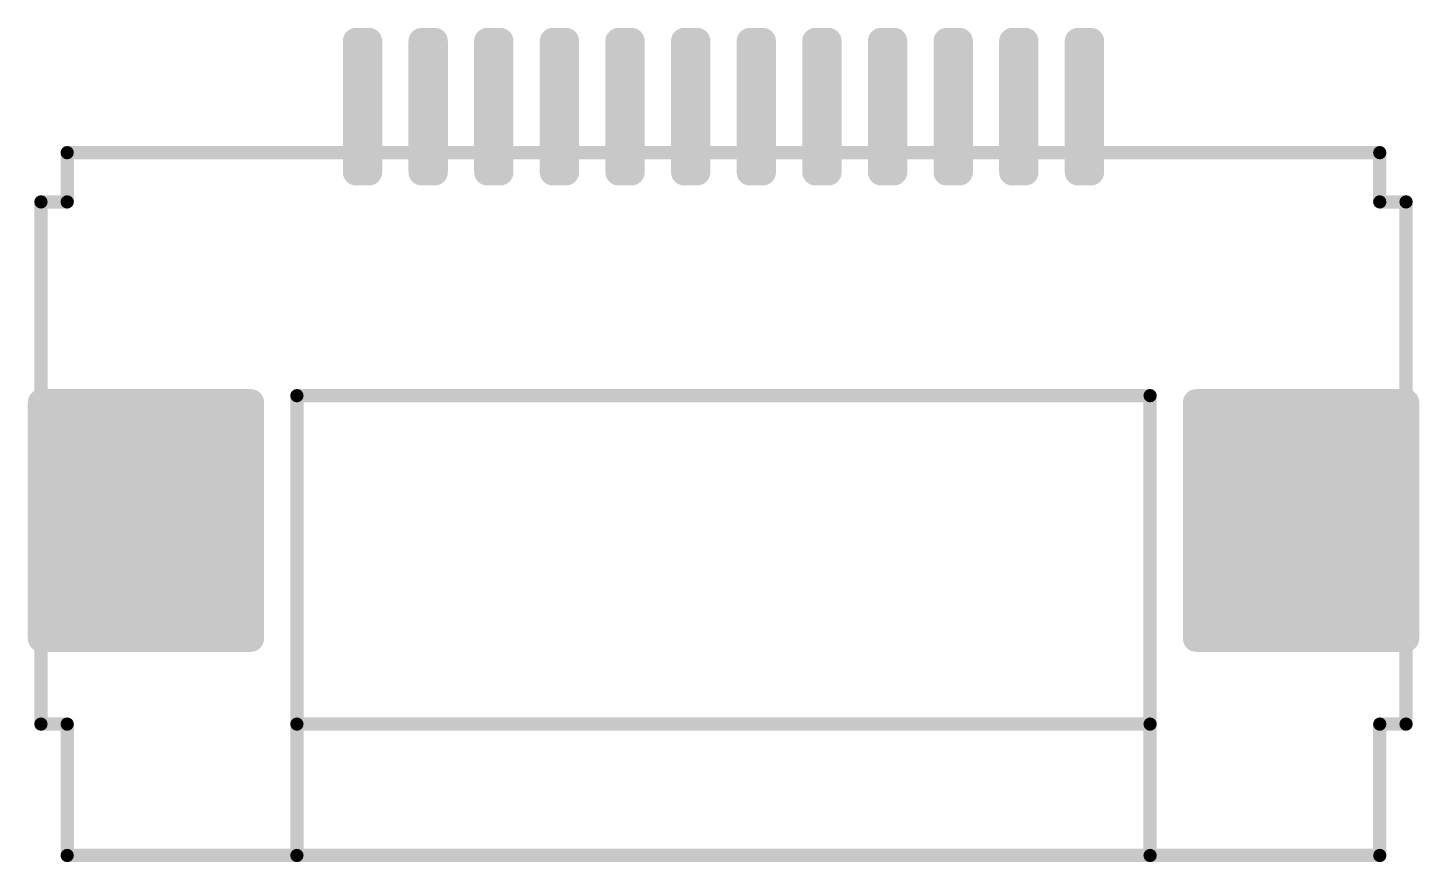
# Model space of a CAD drawing. Header units: millimetres. Extents: x 2.08 to 3.94, y 2.28 to 3.91.
# Drawn here: x 3.0305 to 3.4478, y 2.5204 to 2.7705 of the extents above; entities that cross this region are included whole.
import ezdxf

# ---------------------------------------------------------------- set-up
doc = ezdxf.new("R2010")
doc.units = ezdxf.units.MM
doc.layers.get('0').update_dxf_attribs({"linetype": 'CONTINUOUS', "lineweight": 0})
doc.layers.add('BOT_PHO', color=90, linetype='CONTINUOUS', lineweight=0)

# ---------------------------------------------------------------- blocks, each defined once
blk = doc.blocks.new('ROUND_7')
h = blk.add_hatch(color=256)
edge = h.paths.add_edge_path(flags=0)
edge.add_arc((0, 0), 0.002, 0, 360)
blk = doc.blocks.new('ROUND_9')
h = blk.add_hatch(color=256)
edge = h.paths.add_edge_path(flags=0)
edge.add_arc((0, 0), 0.00393, 0, 360)

msp = doc.modelspace()

# ---------------------------------------------------------------- linework, layer by layer
at = {"layer": 'BOT_PHO', "lineweight": 211}
for points, const_width in [([(3.13287, 2.76654), (3.12894, 2.76654)], 0.00787), ([(3.12894, 2.76654), (3.12894, 2.72717)], 0.00787), ([(3.13287, 2.76378), (3.12894, 2.76378)], 0.00787), ([(3.13287, 2.72717), (3.13287, 2.76654)], 0.00787), ([(3.15256, 2.76654), (3.14862, 2.76654)], 0.00787), ([(3.14862, 2.76654), (3.14862, 2.72717)], 0.00787), ([(3.15256, 2.76378), (3.14862, 2.76378)], 0.00787), ([(3.14961, 2.72717), (3.14961, 2.76654)], 0.00787), ([(3.15256, 2.72717), (3.15256, 2.76654)], 0.00787), ([(3.17224, 2.76654), (3.16831, 2.76654)], 0.00787), ([(3.16831, 2.76654), (3.16831, 2.72717)], 0.00787), ([(3.17224, 2.76378), (3.16831, 2.76378)], 0.00787), ([(3.17224, 2.72717), (3.17224, 2.76654)], 0.00787), ([(3.19193, 2.76654), (3.18799, 2.76654)], 0.00787), ([(3.18799, 2.76654), (3.18799, 2.72717)], 0.00787), ([(3.19193, 2.76378), (3.18799, 2.76378)], 0.00787), ([(3.18898, 2.72717), (3.18898, 2.76654)], 0.00787), ([(3.19193, 2.72717), (3.19193, 2.76654)], 0.00787), ([(3.21161, 2.76654), (3.20768, 2.76654)], 0.00787), ([(3.20768, 2.76654), (3.20768, 2.72717)], 0.00787), ([(3.21161, 2.76378), (3.20768, 2.76378)], 0.00787), ([(3.21161, 2.72717), (3.21161, 2.76654)], 0.00787), ([(3.2313, 2.76654), (3.22736, 2.76654)], 0.00787), ([(3.22736, 2.76654), (3.22736, 2.72717)], 0.00787), ([(3.2313, 2.76378), (3.22736, 2.76378)], 0.00787), ([(3.22835, 2.72717), (3.22835, 2.76654)], 0.00787), ([(3.2313, 2.72717), (3.2313, 2.76654)], 0.00787), ([(3.25098, 2.76654), (3.24705, 2.76654)], 0.00787), ([(3.24705, 2.76654), (3.24705, 2.72717)], 0.00787), ([(3.25098, 2.76378), (3.24705, 2.76378)], 0.00787), ([(3.25098, 2.72717), (3.25098, 2.76654)], 0.00787), ([(3.27067, 2.76654), (3.26673, 2.76654)], 0.00787), ([(3.26673, 2.76654), (3.26673, 2.72717)], 0.00787), ([(3.27067, 2.76378), (3.26673, 2.76378)], 0.00787), ([(3.26772, 2.72717), (3.26772, 2.76654)], 0.00787), ([(3.27067, 2.72717), (3.27067, 2.76654)], 0.00787), ([(3.29035, 2.76654), (3.28642, 2.76654)], 0.00787), ([(3.28642, 2.76654), (3.28642, 2.72717)], 0.00787), ([(3.29035, 2.76378), (3.28642, 2.76378)], 0.00787), ([(3.29035, 2.72717), (3.29035, 2.76654)], 0.00787), ([(3.31004, 2.76654), (3.3061, 2.76654)], 0.00787), ([(3.3061, 2.76654), (3.3061, 2.72717)], 0.00787), ([(3.31004, 2.76378), (3.3061, 2.76378)], 0.00787), ([(3.30709, 2.72717), (3.30709, 2.76654)], 0.00787), ([(3.31004, 2.72717), (3.31004, 2.76654)], 0.00787), ([(3.32972, 2.76654), (3.32579, 2.76654)], 0.00787), ([(3.32579, 2.76654), (3.32579, 2.72717)], 0.00787), ([(3.32972, 2.76378), (3.32579, 2.76378)], 0.00787), ([(3.32972, 2.72717), (3.32972, 2.76654)], 0.00787), ([(3.34941, 2.76654), (3.34547, 2.76654)], 0.00787), ([(3.34547, 2.76654), (3.34547, 2.72717)], 0.00787), ([(3.34941, 2.76378), (3.34547, 2.76378)], 0.00787), ([(3.34646, 2.72717), (3.34646, 2.76654)], 0.00787), ([(3.34941, 2.72717), (3.34941, 2.76654)], 0.00787), ([(3.13287, 2.75591), (3.12894, 2.75591)], 0.00787), ([(3.15256, 2.75591), (3.14862, 2.75591)], 0.00787), ([(3.17224, 2.75591), (3.16831, 2.75591)], 0.00787), ([(3.19193, 2.75591), (3.18799, 2.75591)], 0.00787), ([(3.21161, 2.75591), (3.20768, 2.75591)], 0.00787), ([(3.2313, 2.75591), (3.22736, 2.75591)], 0.00787), ([(3.25098, 2.75591), (3.24705, 2.75591)], 0.00787), ([(3.27067, 2.75591), (3.26673, 2.75591)], 0.00787), ([(3.29035, 2.75591), (3.28642, 2.75591)], 0.00787), ([(3.31004, 2.75591), (3.3061, 2.75591)], 0.00787), ([(3.32972, 2.75591), (3.32579, 2.75591)], 0.00787), ([(3.34941, 2.75591), (3.34547, 2.75591)], 0.00787), ([(3.13287, 2.74803), (3.12894, 2.74803)], 0.00787), ([(3.15256, 2.74803), (3.14862, 2.74803)], 0.00787), ([(3.17224, 2.74803), (3.16831, 2.74803)], 0.00787), ([(3.19193, 2.74803), (3.18799, 2.74803)], 0.00787), ([(3.21161, 2.74803), (3.20768, 2.74803)], 0.00787), ([(3.2313, 2.74803), (3.22736, 2.74803)], 0.00787), ([(3.25098, 2.74803), (3.24705, 2.74803)], 0.00787), ([(3.27067, 2.74803), (3.26673, 2.74803)], 0.00787), ([(3.29035, 2.74803), (3.28642, 2.74803)], 0.00787), ([(3.31004, 2.74803), (3.3061, 2.74803)], 0.00787), ([(3.32972, 2.74803), (3.32579, 2.74803)], 0.00787), ([(3.34941, 2.74803), (3.34547, 2.74803)], 0.00787), ([(3.13287, 2.74016), (3.12894, 2.74016)], 0.00787), ([(3.15256, 2.74016), (3.14862, 2.74016)], 0.00787), ([(3.17224, 2.74016), (3.16831, 2.74016)], 0.00787), ([(3.19193, 2.74016), (3.18799, 2.74016)], 0.00787), ([(3.21161, 2.74016), (3.20768, 2.74016)], 0.00787), ([(3.2313, 2.74016), (3.22736, 2.74016)], 0.00787), ([(3.25098, 2.74016), (3.24705, 2.74016)], 0.00787), ([(3.27067, 2.74016), (3.26673, 2.74016)], 0.00787), ([(3.29035, 2.74016), (3.28642, 2.74016)], 0.00787), ([(3.31004, 2.74016), (3.3061, 2.74016)], 0.00787), ([(3.32972, 2.74016), (3.32579, 2.74016)], 0.00787), ([(3.34941, 2.74016), (3.34547, 2.74016)], 0.00787), ([(3.04232, 2.71831), (3.04232, 2.73307)], 0.004), ([(3.04232, 2.73307), (3.43602, 2.73307)], 0.004), ([(3.13287, 2.73228), (3.12894, 2.73228)], 0.00787), ([(3.15256, 2.73228), (3.14862, 2.73228)], 0.00787), ([(3.17224, 2.73228), (3.16831, 2.73228)], 0.00787), ([(3.19193, 2.73228), (3.18799, 2.73228)], 0.00787), ([(3.21161, 2.73228), (3.20768, 2.73228)], 0.00787), ([(3.2313, 2.73228), (3.22736, 2.73228)], 0.00787), ([(3.25098, 2.73228), (3.24705, 2.73228)], 0.00787), ([(3.27067, 2.73228), (3.26673, 2.73228)], 0.00787), ([(3.29035, 2.73228), (3.28642, 2.73228)], 0.00787), ([(3.31004, 2.73228), (3.3061, 2.73228)], 0.00787), ([(3.32972, 2.73228), (3.32579, 2.73228)], 0.00787), ([(3.34941, 2.73228), (3.34547, 2.73228)], 0.00787), ([(3.43602, 2.73307), (3.43602, 2.71831)], 0.004), ([(3.12894, 2.72717), (3.13287, 2.72717)], 0.00787), ([(3.14862, 2.72717), (3.15256, 2.72717)], 0.00787), ([(3.16831, 2.72717), (3.17224, 2.72717)], 0.00787), ([(3.18799, 2.72717), (3.19193, 2.72717)], 0.00787), ([(3.20768, 2.72717), (3.21161, 2.72717)], 0.00787), ([(3.22736, 2.72717), (3.2313, 2.72717)], 0.00787), ([(3.24705, 2.72717), (3.25098, 2.72717)], 0.00787), ([(3.26673, 2.72717), (3.27067, 2.72717)], 0.00787), ([(3.28642, 2.72717), (3.29035, 2.72717)], 0.00787), ([(3.3061, 2.72717), (3.31004, 2.72717)], 0.00787), ([(3.32579, 2.72717), (3.32972, 2.72717)], 0.00787), ([(3.34547, 2.72717), (3.34941, 2.72717)], 0.00787), ([(3.03445, 2.71831), (3.04232, 2.71831)], 0.004), ([(3.03445, 2.56181), (3.03445, 2.71831)], 0.004), ([(3.43602, 2.71831), (3.4439, 2.71831)], 0.004), ([(3.4439, 2.71831), (3.4439, 2.56181)], 0.004), ([(3.09744, 2.65827), (3.03445, 2.65827)], 0.00787), ([(3.03445, 2.65827), (3.03445, 2.5874)], 0.00787), ([(3.03937, 2.5874), (3.03937, 2.65827)], 0.00787), ([(3.04724, 2.5874), (3.04724, 2.65827)], 0.00787), ([(3.05512, 2.5874), (3.05512, 2.65827)], 0.00787), ([(3.06299, 2.5874), (3.06299, 2.65827)], 0.00787), ([(3.07087, 2.5874), (3.07087, 2.65827)], 0.00787), ([(3.07874, 2.5874), (3.07874, 2.65827)], 0.00787), ([(3.08661, 2.5874), (3.08661, 2.65827)], 0.00787), ([(3.09449, 2.5874), (3.09449, 2.65827)], 0.00787), ([(3.09744, 2.5874), (3.09744, 2.65827)], 0.00787), ([(3.11122, 2.52244), (3.11122, 2.66024)], 0.004), ([(3.11122, 2.66024), (3.36713, 2.66024)], 0.004), ([(3.11122, 2.56181), (3.11122, 2.66024)], 0.004), ([(3.11122, 2.66024), (3.36713, 2.66024)], 0.004), ([(3.36713, 2.66024), (3.36713, 2.52244)], 0.004), ([(3.36713, 2.66024), (3.36713, 2.56181)], 0.004), ([(3.4439, 2.65827), (3.38091, 2.65827)], 0.00787), ([(3.38091, 2.65827), (3.38091, 2.5874)], 0.00787), ([(3.38583, 2.5874), (3.38583, 2.65827)], 0.00787), ([(3.3937, 2.5874), (3.3937, 2.65827)], 0.00787), ([(3.40157, 2.5874), (3.40157, 2.65827)], 0.00787), ([(3.40945, 2.5874), (3.40945, 2.65827)], 0.00787), ([(3.41732, 2.5874), (3.41732, 2.65827)], 0.00787), ([(3.4252, 2.5874), (3.4252, 2.65827)], 0.00787), ([(3.43307, 2.5874), (3.43307, 2.65827)], 0.00787), ([(3.44094, 2.5874), (3.44094, 2.65827)], 0.00787), ([(3.4439, 2.5874), (3.4439, 2.65827)], 0.00787), ([(3.09744, 2.65354), (3.03445, 2.65354)], 0.00787), ([(3.4439, 2.65354), (3.38091, 2.65354)], 0.00787), ([(3.09744, 2.64567), (3.03445, 2.64567)], 0.00787), ([(3.4439, 2.64567), (3.38091, 2.64567)], 0.00787), ([(3.09744, 2.6378), (3.03445, 2.6378)], 0.00787), ([(3.4439, 2.6378), (3.38091, 2.6378)], 0.00787), ([(3.09744, 2.62992), (3.03445, 2.62992)], 0.00787), ([(3.4439, 2.62992), (3.38091, 2.62992)], 0.00787), ([(3.09744, 2.62205), (3.03445, 2.62205)], 0.00787), ([(3.4439, 2.62205), (3.38091, 2.62205)], 0.00787), ([(3.09744, 2.61417), (3.03445, 2.61417)], 0.00787), ([(3.4439, 2.61417), (3.38091, 2.61417)], 0.00787), ([(3.09744, 2.6063), (3.03445, 2.6063)], 0.00787), ([(3.4439, 2.6063), (3.38091, 2.6063)], 0.00787), ([(3.09744, 2.59843), (3.03445, 2.59843)], 0.00787), ([(3.4439, 2.59843), (3.38091, 2.59843)], 0.00787), ([(3.09744, 2.59055), (3.03445, 2.59055)], 0.00787), ([(3.4439, 2.59055), (3.38091, 2.59055)], 0.00787), ([(3.03445, 2.5874), (3.09744, 2.5874)], 0.00787), ([(3.38091, 2.5874), (3.4439, 2.5874)], 0.00787), ([(3.04232, 2.56181), (3.03445, 2.56181)], 0.004), ([(3.04232, 2.52244), (3.04232, 2.56181)], 0.004), ([(3.36713, 2.56181), (3.11122, 2.56181)], 0.004), ([(3.4439, 2.56181), (3.43602, 2.56181)], 0.004), ([(3.43602, 2.56181), (3.43602, 2.52244)], 0.004), ([(3.43602, 2.52244), (3.04232, 2.52244)], 0.004), ([(3.36713, 2.52244), (3.11122, 2.52244)], 0.004)]:
    msp.add_lwpolyline(points, dxfattribs=dict(at, const_width=const_width))

# ---------------------------------------------------------------- block references
at = {"layer": 'BOT_PHO'}
for name, p in [('ROUND_9', (3.12894, 2.76654)), ('ROUND_9', (3.12894, 2.76378)), ('ROUND_9', (3.13287, 2.76654)), ('ROUND_9', (3.13287, 2.76378)), ('ROUND_9', (3.14862, 2.76654)), ('ROUND_9', (3.14862, 2.76378)), ('ROUND_9', (3.14961, 2.76654)), ('ROUND_9', (3.15256, 2.76654)), ('ROUND_9', (3.15256, 2.76378)), ('ROUND_9', (3.16831, 2.76654)), ('ROUND_9', (3.16831, 2.76378)), ('ROUND_9', (3.17224, 2.76654)), ('ROUND_9', (3.17224, 2.76378)), ('ROUND_9', (3.18799, 2.76654)), ('ROUND_9', (3.18799, 2.76378)), ('ROUND_9', (3.18898, 2.76654)), ('ROUND_9', (3.19193, 2.76654)), ('ROUND_9', (3.19193, 2.76378)), ('ROUND_9', (3.20768, 2.76654)), ('ROUND_9', (3.20768, 2.76378)), ('ROUND_9', (3.21161, 2.76654)), ('ROUND_9', (3.21161, 2.76378)), ('ROUND_9', (3.22736, 2.76654)), ('ROUND_9', (3.22736, 2.76378)), ('ROUND_9', (3.22835, 2.76654)), ('ROUND_9', (3.2313, 2.76654)), ('ROUND_9', (3.2313, 2.76378)), ('ROUND_9', (3.24705, 2.76654)), ('ROUND_9', (3.24705, 2.76378)), ('ROUND_9', (3.25098, 2.76654)), ('ROUND_9', (3.25098, 2.76378)), ('ROUND_9', (3.26673, 2.76654)), ('ROUND_9', (3.26673, 2.76378)), ('ROUND_9', (3.26772, 2.76654)), ('ROUND_9', (3.27067, 2.76654)), ('ROUND_9', (3.27067, 2.76378)), ('ROUND_9', (3.28642, 2.76654)), ('ROUND_9', (3.28642, 2.76378)), ('ROUND_9', (3.29035, 2.76654)), ('ROUND_9', (3.29035, 2.76378)), ('ROUND_9', (3.3061, 2.76654)), ('ROUND_9', (3.3061, 2.76378)), ('ROUND_9', (3.30709, 2.76654)), ('ROUND_9', (3.31004, 2.76654)), ('ROUND_9', (3.31004, 2.76378)), ('ROUND_9', (3.32579, 2.76654)), ('ROUND_9', (3.32579, 2.76378)), ('ROUND_9', (3.32972, 2.76654)), ('ROUND_9', (3.32972, 2.76378)), ('ROUND_9', (3.34547, 2.76654)), ('ROUND_9', (3.34547, 2.76378)), ('ROUND_9', (3.34646, 2.76654)), ('ROUND_9', (3.34941, 2.76654)), ('ROUND_9', (3.34941, 2.76378)), ('ROUND_9', (3.12894, 2.75591)), ('ROUND_9', (3.13287, 2.75591)), ('ROUND_9', (3.14862, 2.75591)), ('ROUND_9', (3.15256, 2.75591)), ('ROUND_9', (3.16831, 2.75591)), ('ROUND_9', (3.17224, 2.75591)), ('ROUND_9', (3.18799, 2.75591)), ('ROUND_9', (3.19193, 2.75591)), ('ROUND_9', (3.20768, 2.75591)), ('ROUND_9', (3.21161, 2.75591)), ('ROUND_9', (3.22736, 2.75591)), ('ROUND_9', (3.2313, 2.75591)), ('ROUND_9', (3.24705, 2.75591)), ('ROUND_9', (3.25098, 2.75591)), ('ROUND_9', (3.26673, 2.75591)), ('ROUND_9', (3.27067, 2.75591)), ('ROUND_9', (3.28642, 2.75591)), ('ROUND_9', (3.29035, 2.75591)), ('ROUND_9', (3.3061, 2.75591)), ('ROUND_9', (3.31004, 2.75591)), ('ROUND_9', (3.32579, 2.75591)), ('ROUND_9', (3.32972, 2.75591)), ('ROUND_9', (3.34547, 2.75591)), ('ROUND_9', (3.34941, 2.75591)), ('ROUND_9', (3.12894, 2.74803)), ('ROUND_9', (3.13287, 2.74803)), ('ROUND_9', (3.14862, 2.74803)), ('ROUND_9', (3.15256, 2.74803)), ('ROUND_9', (3.16831, 2.74803)), ('ROUND_9', (3.17224, 2.74803)), ('ROUND_9', (3.18799, 2.74803)), ('ROUND_9', (3.19193, 2.74803)), ('ROUND_9', (3.20768, 2.74803)), ('ROUND_9', (3.21161, 2.74803)), ('ROUND_9', (3.22736, 2.74803)), ('ROUND_9', (3.2313, 2.74803)), ('ROUND_9', (3.24705, 2.74803)), ('ROUND_9', (3.25098, 2.74803)), ('ROUND_9', (3.26673, 2.74803)), ('ROUND_9', (3.27067, 2.74803)), ('ROUND_9', (3.28642, 2.74803)), ('ROUND_9', (3.29035, 2.74803)), ('ROUND_9', (3.3061, 2.74803)), ('ROUND_9', (3.31004, 2.74803)), ('ROUND_9', (3.32579, 2.74803)), ('ROUND_9', (3.32972, 2.74803)), ('ROUND_9', (3.34547, 2.74803)), ('ROUND_9', (3.34941, 2.74803)), ('ROUND_9', (3.12894, 2.74016)), ('ROUND_9', (3.13287, 2.74016)), ('ROUND_9', (3.14862, 2.74016)), ('ROUND_9', (3.15256, 2.74016)), ('ROUND_9', (3.16831, 2.74016)), ('ROUND_9', (3.17224, 2.74016)), ('ROUND_9', (3.18799, 2.74016)), ('ROUND_9', (3.19193, 2.74016)), ('ROUND_9', (3.20768, 2.74016)), ('ROUND_9', (3.21161, 2.74016)), ('ROUND_9', (3.22736, 2.74016)), ('ROUND_9', (3.2313, 2.74016)), ('ROUND_9', (3.24705, 2.74016)), ('ROUND_9', (3.25098, 2.74016)), ('ROUND_9', (3.26673, 2.74016)), ('ROUND_9', (3.27067, 2.74016)), ('ROUND_9', (3.28642, 2.74016)), ('ROUND_9', (3.29035, 2.74016)), ('ROUND_9', (3.3061, 2.74016)), ('ROUND_9', (3.31004, 2.74016)), ('ROUND_9', (3.32579, 2.74016)), ('ROUND_9', (3.32972, 2.74016)), ('ROUND_9', (3.34547, 2.74016)), ('ROUND_9', (3.34941, 2.74016)), ('ROUND_7', (3.04232, 2.73307)), ('ROUND_9', (3.12894, 2.73228)), ('ROUND_9', (3.13287, 2.73228)), ('ROUND_9', (3.14862, 2.73228)), ('ROUND_9', (3.15256, 2.73228)), ('ROUND_9', (3.16831, 2.73228)), ('ROUND_9', (3.17224, 2.73228)), ('ROUND_9', (3.18799, 2.73228)), ('ROUND_9', (3.19193, 2.73228)), ('ROUND_9', (3.20768, 2.73228)), ('ROUND_9', (3.21161, 2.73228)), ('ROUND_9', (3.22736, 2.73228)), ('ROUND_9', (3.2313, 2.73228)), ('ROUND_9', (3.24705, 2.73228)), ('ROUND_9', (3.25098, 2.73228)), ('ROUND_9', (3.26673, 2.73228)), ('ROUND_9', (3.27067, 2.73228)), ('ROUND_9', (3.28642, 2.73228)), ('ROUND_9', (3.29035, 2.73228)), ('ROUND_9', (3.3061, 2.73228)), ('ROUND_9', (3.31004, 2.73228)), ('ROUND_9', (3.32579, 2.73228)), ('ROUND_9', (3.32972, 2.73228)), ('ROUND_9', (3.34547, 2.73228)), ('ROUND_9', (3.34941, 2.73228)), ('ROUND_7', (3.43602, 2.73307)), ('ROUND_9', (3.12894, 2.72717)), ('ROUND_9', (3.12894, 2.72717)), ('ROUND_9', (3.13287, 2.72717)), ('ROUND_9', (3.14862, 2.72717)), ('ROUND_9', (3.14862, 2.72717)), ('ROUND_9', (3.14961, 2.72717)), ('ROUND_9', (3.15256, 2.72717)), ('ROUND_9', (3.16831, 2.72717)), ('ROUND_9', (3.16831, 2.72717)), ('ROUND_9', (3.17224, 2.72717)), ('ROUND_9', (3.18799, 2.72717)), ('ROUND_9', (3.18799, 2.72717)), ('ROUND_9', (3.18898, 2.72717)), ('ROUND_9', (3.19193, 2.72717)), ('ROUND_9', (3.20768, 2.72717)), ('ROUND_9', (3.20768, 2.72717)), ('ROUND_9', (3.21161, 2.72717)), ('ROUND_9', (3.22736, 2.72717)), ('ROUND_9', (3.22736, 2.72717)), ('ROUND_9', (3.22835, 2.72717)), ('ROUND_9', (3.2313, 2.72717)), ('ROUND_9', (3.24705, 2.72717)), ('ROUND_9', (3.24705, 2.72717)), ('ROUND_9', (3.25098, 2.72717)), ('ROUND_9', (3.26673, 2.72717)), ('ROUND_9', (3.26673, 2.72717)), ('ROUND_9', (3.26772, 2.72717)), ('ROUND_9', (3.27067, 2.72717)), ('ROUND_9', (3.28642, 2.72717)), ('ROUND_9', (3.28642, 2.72717)), ('ROUND_9', (3.29035, 2.72717)), ('ROUND_9', (3.3061, 2.72717)), ('ROUND_9', (3.3061, 2.72717)), ('ROUND_9', (3.30709, 2.72717)), ('ROUND_9', (3.31004, 2.72717)), ('ROUND_9', (3.32579, 2.72717)), ('ROUND_9', (3.32579, 2.72717)), ('ROUND_9', (3.32972, 2.72717)), ('ROUND_9', (3.34547, 2.72717)), ('ROUND_9', (3.34547, 2.72717)), ('ROUND_9', (3.34646, 2.72717)), ('ROUND_9', (3.34941, 2.72717)), ('ROUND_7', (3.03445, 2.71831)), ('ROUND_7', (3.03445, 2.71831)), ('ROUND_7', (3.04232, 2.71831)), ('ROUND_7', (3.43602, 2.71831)), ('ROUND_7', (3.4439, 2.71831)), ('ROUND_9', (3.03445, 2.65827)), ('ROUND_9', (3.03937, 2.65827)), ('ROUND_9', (3.04724, 2.65827)), ('ROUND_9', (3.05512, 2.65827)), ('ROUND_9', (3.06299, 2.65827)), ('ROUND_9', (3.07087, 2.65827)), ('ROUND_9', (3.07874, 2.65827)), ('ROUND_9', (3.08661, 2.65827)), ('ROUND_9', (3.09449, 2.65827)), ('ROUND_9', (3.09744, 2.65827)), ('ROUND_7', (3.11122, 2.66024)), ('ROUND_7', (3.11122, 2.66024)), ('ROUND_7', (3.36713, 2.66024)), ('ROUND_7', (3.36713, 2.66024)), ('ROUND_9', (3.38091, 2.65827)), ('ROUND_9', (3.38583, 2.65827)), ('ROUND_9', (3.3937, 2.65827)), ('ROUND_9', (3.40157, 2.65827)), ('ROUND_9', (3.40945, 2.65827)), ('ROUND_9', (3.41732, 2.65827)), ('ROUND_9', (3.4252, 2.65827)), ('ROUND_9', (3.43307, 2.65827)), ('ROUND_9', (3.44094, 2.65827)), ('ROUND_9', (3.4439, 2.65827)), ('ROUND_9', (3.03445, 2.65354)), ('ROUND_9', (3.09744, 2.65354)), ('ROUND_9', (3.38091, 2.65354)), ('ROUND_9', (3.4439, 2.65354)), ('ROUND_9', (3.03445, 2.64567)), ('ROUND_9', (3.09744, 2.64567)), ('ROUND_9', (3.38091, 2.64567)), ('ROUND_9', (3.4439, 2.64567)), ('ROUND_9', (3.03445, 2.6378)), ('ROUND_9', (3.09744, 2.6378)), ('ROUND_9', (3.38091, 2.6378)), ('ROUND_9', (3.4439, 2.6378)), ('ROUND_9', (3.03445, 2.62992)), ('ROUND_9', (3.09744, 2.62992)), ('ROUND_9', (3.38091, 2.62992)), ('ROUND_9', (3.4439, 2.62992)), ('ROUND_9', (3.03445, 2.62205)), ('ROUND_9', (3.09744, 2.62205)), ('ROUND_9', (3.38091, 2.62205)), ('ROUND_9', (3.4439, 2.62205)), ('ROUND_9', (3.03445, 2.61417)), ('ROUND_9', (3.09744, 2.61417)), ('ROUND_9', (3.38091, 2.61417)), ('ROUND_9', (3.4439, 2.61417)), ('ROUND_9', (3.03445, 2.6063)), ('ROUND_9', (3.09744, 2.6063)), ('ROUND_9', (3.38091, 2.6063)), ('ROUND_9', (3.4439, 2.6063)), ('ROUND_9', (3.03445, 2.59843)), ('ROUND_9', (3.09744, 2.59843)), ('ROUND_9', (3.38091, 2.59843)), ('ROUND_9', (3.4439, 2.59843)), ('ROUND_9', (3.03445, 2.59055)), ('ROUND_9', (3.09744, 2.59055)), ('ROUND_9', (3.38091, 2.59055)), ('ROUND_9', (3.4439, 2.59055)), ('ROUND_9', (3.03445, 2.5874)), ('ROUND_9', (3.03445, 2.5874)), ('ROUND_9', (3.03937, 2.5874)), ('ROUND_9', (3.04724, 2.5874)), ('ROUND_9', (3.05512, 2.5874)), ('ROUND_9', (3.06299, 2.5874)), ('ROUND_9', (3.07087, 2.5874)), ('ROUND_9', (3.07874, 2.5874)), ('ROUND_9', (3.08661, 2.5874)), ('ROUND_9', (3.09449, 2.5874)), ('ROUND_9', (3.09744, 2.5874)), ('ROUND_9', (3.38091, 2.5874)), ('ROUND_9', (3.38091, 2.5874)), ('ROUND_9', (3.38583, 2.5874)), ('ROUND_9', (3.3937, 2.5874)), ('ROUND_9', (3.40157, 2.5874)), ('ROUND_9', (3.40945, 2.5874)), ('ROUND_9', (3.41732, 2.5874)), ('ROUND_9', (3.4252, 2.5874)), ('ROUND_9', (3.43307, 2.5874)), ('ROUND_9', (3.44094, 2.5874)), ('ROUND_9', (3.4439, 2.5874)), ('ROUND_7', (3.03445, 2.56181)), ('ROUND_7', (3.04232, 2.56181)), ('ROUND_7', (3.11122, 2.56181)), ('ROUND_7', (3.11122, 2.56181)), ('ROUND_7', (3.36713, 2.56181)), ('ROUND_7', (3.43602, 2.56181)), ('ROUND_7', (3.4439, 2.56181)), ('ROUND_7', (3.04232, 2.52244)), ('ROUND_7', (3.11122, 2.52244)), ('ROUND_7', (3.11122, 2.52244)), ('ROUND_7', (3.36713, 2.52244)), ('ROUND_7', (3.43602, 2.52244))]:
    msp.add_blockref(name, p, dxfattribs=at)

doc.saveas('drawing.dxf')
